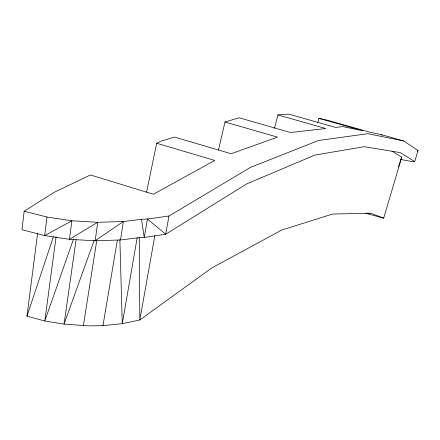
<?xml version="1.0" encoding="UTF-8"?>
<svg xmlns="http://www.w3.org/2000/svg" width="440" height="440" viewBox="0 0 440 440"><rect width="100%" height="100%" fill="white"/><g stroke="black" fill="none" stroke-linecap="round" stroke-linejoin="round"><path stroke-width="0.66" d="M146.581 192.203L156.673 143.237L214.737 160.435L153.406 194.244L90.425 174.972L54.445 192.198L24.156 211.2L22 229.735L44.682 235.587L69.449 239.322L95.128 240.779L120.505 239.96L138.298 237.809L144.265 237.457L165.704 234.24L246.785 183.865L314.853 155.073L364.282 146.696L400.351 152.625L414.722 161.59L418 150.562L403.744 140.982L381.09 134.579L370.31 132.341L327.333 120.186L318.929 118.371L317.829 122.314M24.156 211.2L46.965 217.03L44.682 235.587L71.874 220.787L97.724 222.299L123.327 221.529L141.488 219.307L147.477 219.005L168.977 216.013L250.47 167.393L318.445 140.503L367.818 133.7L403.744 140.982M391.963 151.173L401.753 157.152L383.697 218.141L370.507 213.197L332.624 214.038L281.622 230.098L211.497 268.103L139.832 319.974L122.287 323.637L102.96 325.672L88.16 325.864L64.053 324.099L44.809 321.002L26.972 316.168L37.593 233.365M56.106 236.72L44.809 321.002L73.513 239.014M76.093 239.712L64.053 324.099L94.215 240.196M120.505 239.96L123.327 221.529L95.128 240.779L97.724 222.299L69.449 239.322L71.874 220.787L46.965 217.03M83.369 325.688L96.828 240.18M102.96 325.672L117.343 240.279M137.192 237.699L122.287 323.637L119.867 239.69M154.847 235.648L139.832 319.974L139.26 237.149M168.977 216.013L165.704 234.24L147.477 219.005L144.265 237.457L141.488 219.307M218.499 149.98L225.005 122.001L239.14 117.777L290.472 132.506L325.743 128.53L277.937 114.934L274.527 128.222M26.972 316.168L53.383 236.792M398.37 166.881L401.753 157.152M417.247 151.701L418 150.562M156.673 143.237L161.282 141.031L174.499 137.082L231.143 153.742L277.503 137.143L225.005 122.001M277.937 114.934L288.849 114.136L335.654 127.413L342.777 126.61L362.758 130.768L318.929 118.371M414.722 161.59L410.828 161.337L400.736 159.484M383.697 218.141L365.569 213.252M367.868 213.208L369.831 213.791L367.95 213.092M381.09 134.579L382.223 135.305"/></g></svg>
